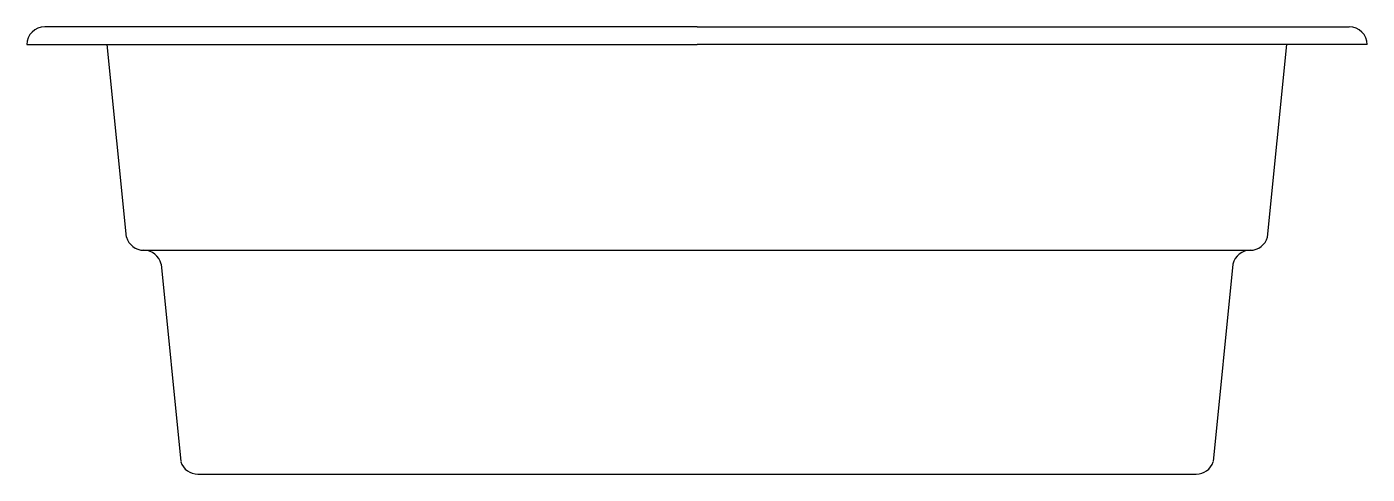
# Model space of a CAD drawing. Extents: x -1006.88 to -1005.38, y 423.48 to 423.98.
import ezdxf

# ---------------------------------------------------------------- set-up
doc = ezdxf.new("R2010")
doc.units = 0
doc.header["$LTSCALE"] = 10
doc.header["$MEASUREMENT"] = 0
doc.layers.add('Piscinas_Fibratec', color=4, linetype='CONTINUOUS')

msp = doc.modelspace()

# ---------------------------------------------------------------- linework, layer by layer
at = {"layer": 'Piscinas_Fibratec', "color": 2}
for p, q in [((-1006.1327, 423.9836), (-1006.8627, 423.9836)), ((-1006.1327, 423.9836), (-1005.4027, 423.9836)), ((-1006.8827, 423.9636), (-1006.1327, 423.9636)), ((-1005.3827, 423.9636), (-1006.1327, 423.9636))]:
    msp.add_line(p, q, dxfattribs=at)
at = {"layer": 'Piscinas_Fibratec'}
for p, q in [((-1006.7712, 423.7483), (-1006.7927, 423.9636)), ((-1005.4942, 423.7483), (-1005.4727, 423.9636)), ((-1006.7519, 423.7336), (-1005.5135, 423.7336)), ((-1006.7324, 423.7181), (-1006.7103, 423.4973)), ((-1005.533, 423.7181), (-1005.5551, 423.4973)), ((-1006.6913, 423.4831), (-1005.5741, 423.4831))]:
    msp.add_line(p, q, dxfattribs=at)
at = {"layer": 'Piscinas_Fibratec', "color": 2}
for centre, start, end in [((-1006.8627, 423.9636), 90, 180), ((-1005.4027, 423.9636), 0, 90)]:
    msp.add_arc(centre, 0.02, start, end, dxfattribs=at)
at = {"layer": 'Piscinas_Fibratec'}
for centre, start, end in [((-1006.7519, 423.7536), 195.0756, 270), ((-1005.5135, 423.7536), 270, 344.9244), ((-1006.7519, 423.7136), 13.2568, 90), ((-1005.5135, 423.7136), 90, 166.7432), ((-1006.6913, 423.5031), 198.3082, 270), ((-1005.5741, 423.5031), 270, 341.6918)]:
    msp.add_arc(centre, 0.02, start, end, dxfattribs=at)

doc.saveas('drawing.dxf')
